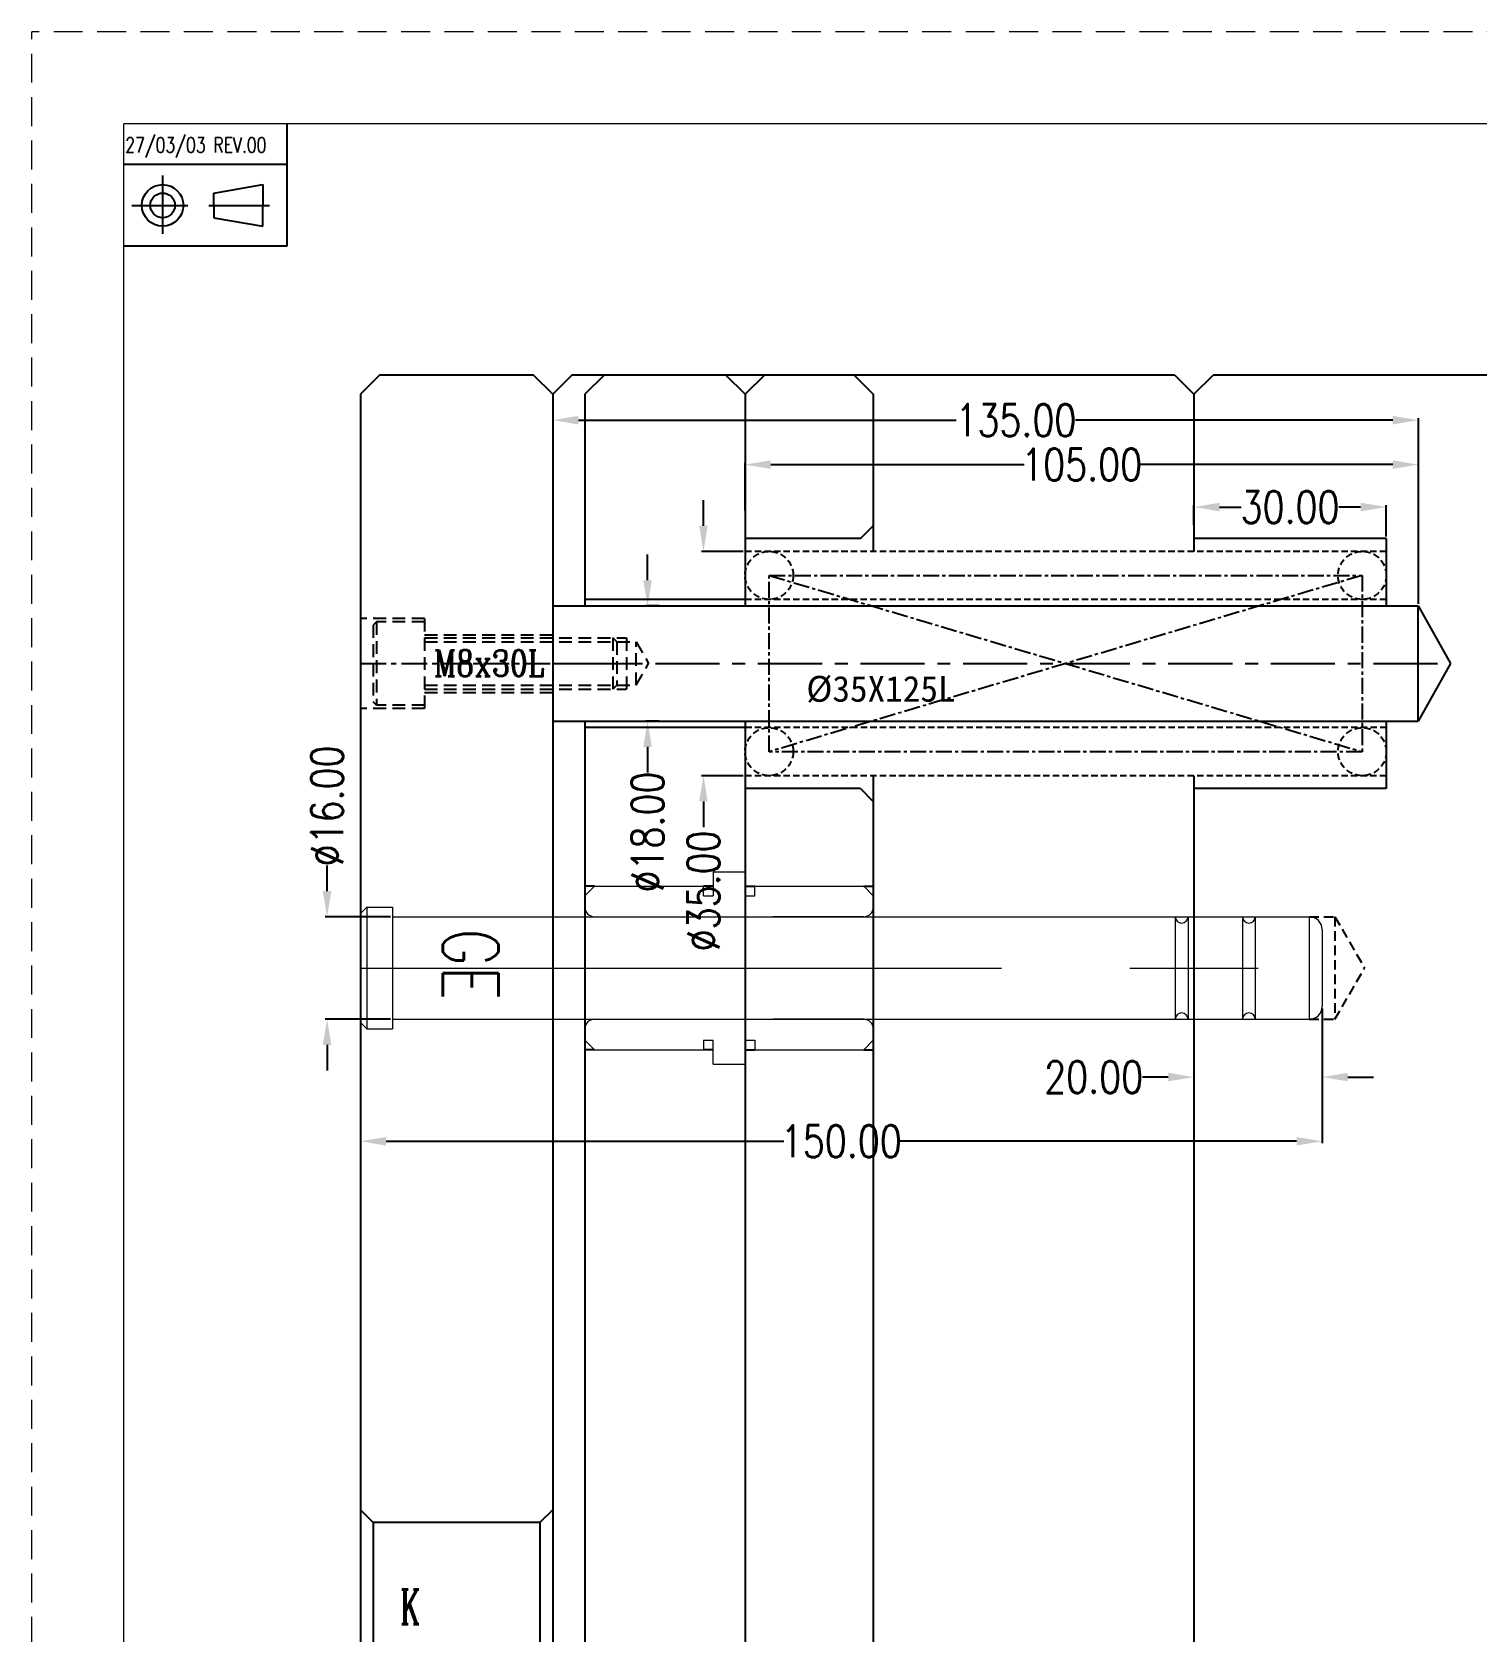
# Model space of a CAD drawing. Header units: millimetres. Extents: x 29875 to 31218, y -21313 to -20364.
# Drawn here: x 29875.5 to 30100.7, y -20613.2 to -20363.7 of the extents above; entities that cross this region are included whole.
import ezdxf

# ---------------------------------------------------------------- set-up
doc = ezdxf.new("R2010")
doc.units = ezdxf.units.MM
doc.header["$LTSCALE"] = 8
for name, pattern in [('CENTER', [2, 1.25, -0.25, 0.25, -0.25]), ('DASHED', [0.75, 0.5, -0.25]), ('HIDDEN', [0.375, 0.25, -0.125]), ('HIDDEN2', [0.1875, 0.125, -0.0625])]:
    doc.linetypes.add(name, pattern=pattern)
doc.layers.get('DEFPOINTS').update_dxf_attribs({"color": 6})
for name, color, linetype in [('A', 7, 'Continuous'), ('GE', 214, 'Continuous'), ('PIN', 5, 'Continuous'), ('SCREW', 52, 'HIDDEN'), ('SPRING', 7, 'Continuous'), ('文字', 1, 'Continuous')]:
    doc.layers.add(name, color=color, linetype=linetype)
doc.layers.add('dim', color=3, linetype='Continuous', lineweight=15)
doc.layers.add('MBOM-ASSIS-LAYER', color=71, linetype='Continuous', lineweight=9)
doc.styles.add('ROMANC', font='RomanC.ttf', dxfattribs={"width": 0.8, "height": 7})
doc.styles.add('ROMANS', font='ROMANS.shx', dxfattribs={"height": 5, "bigfont": 'chineset.shx'})
doc.styles.get("Standard").update_dxf_attribs({"font": 'txt.shx', "width": 0.8, "bigfont": 'chineset.shx'})
doc.styles.add('style1', font='mingliu.ttc', dxfattribs={"width": 0.75})
doc.dimstyles.new('ISO-25', dxfattribs={"dimtxt": 5, "dimasz": 4, "dimexe": 0.3, "dimexo": 0.3, "dimtad": 0, "dimzin": 1, "dimdsep": 46, "dimtxsty": 'Standard', "dimcen": 0, "dimclrd": 3, "dimclre": 3, "dimclrt": 3, "dimazin": 0, "dimtfac": 1, "dimtofl": 0, "dimtmove": 0, "dimatfit": 0, "dimfxl": 0, "dimarcsym": 0})

# ---------------------------------------------------------------- blocks, each defined once
blk = doc.blocks.new('*D27007')
at = {"layer": 'DEFPOINTS', "color": 0}
for p in [(29980.21, -20444.74), (29986.71, -20444.74), (29986.71, -20479.74)]:
    blk.add_point(p, dxfattribs=at)
at = {"layer": 'dim', "color": 3, "lineweight": -2}
for p, q in [((29980.21, -20440.74), (29980.21, -20436.74)), ((29986.41, -20444.74), (29979.91, -20444.74)), ((29986.41, -20479.74), (29979.91, -20479.74)), ((29980.21, -20483.74), (29980.21, -20487.74))]:
    blk.add_line(p, q, dxfattribs=at)
at = {"layer": 'dim', "color": 3}
for points in [[(29979.54, -20440.74), (29980.87, -20440.74), (29980.21, -20444.74)], [(29980.87, -20483.74), (29979.54, -20483.74), (29980.21, -20479.74)]]:
    blk.add_solid(points, dxfattribs=at)
at = {"layer": 'dim', "color": 3, "insert": (29980.21, -20497.7), "char_height": 5, "attachment_point": 5, "rotation": 90}
blk.add_mtext('%%c35.00', dxfattribs=at)
blk = doc.blocks.new('*D27008')
at = {"layer": 'DEFPOINTS', "color": 0}
for p in [(29971.5, -20453.24), (29973.62, -20453.24), (29973.62, -20471.24)]:
    blk.add_point(p, dxfattribs=at)
at = {"layer": 'dim', "color": 3, "lineweight": -2}
for p, q in [((29971.5, -20449.24), (29971.5, -20445.24)), ((29973.32, -20453.24), (29971.2, -20453.24)), ((29973.32, -20471.24), (29971.2, -20471.24)), ((29971.5, -20475.24), (29971.5, -20479.24))]:
    blk.add_line(p, q, dxfattribs=at)
at = {"layer": 'dim', "color": 3}
for points in [[(29970.83, -20449.24), (29972.16, -20449.24), (29971.5, -20453.24)], [(29972.16, -20475.24), (29970.83, -20475.24), (29971.5, -20471.24)]]:
    blk.add_solid(points, dxfattribs=at)
at = {"layer": 'dim', "color": 3, "insert": (29971.5, -20488.53), "char_height": 5, "attachment_point": 5, "rotation": 90}
blk.add_mtext('%%c18.00', dxfattribs=at)
blk = doc.blocks.new('*D27009')
at = {"layer": 'DEFPOINTS', "color": 0}
for p in [(30056.71, -20437.83), (30056.71, -20440.91), (30086.71, -20442.74)]:
    blk.add_point(p, dxfattribs=at)
at = {"layer": 'dim', "color": 3, "lineweight": -2}
for p, q in [((30056.71, -20440.61), (30056.71, -20437.53)), ((30060.71, -20437.83), (30064.08, -20437.83)), ((30082.71, -20437.83), (30079.33, -20437.83)), ((30086.71, -20442.44), (30086.71, -20437.53))]:
    blk.add_line(p, q, dxfattribs=at)
at = {"layer": 'dim', "color": 3}
for points in [[(30060.71, -20437.16), (30060.71, -20438.5), (30056.71, -20437.83)], [(30082.71, -20438.5), (30082.71, -20437.16), (30086.71, -20437.83)]]:
    blk.add_solid(points, dxfattribs=at)
at = {"layer": 'dim', "color": 3, "insert": (30071.71, -20437.83), "char_height": 5, "attachment_point": 5}
blk.add_mtext('30.00', dxfattribs=at)
blk = doc.blocks.new('*D27010')
at = {"layer": 'DEFPOINTS', "color": 0}
for p in [(29986.71, -20431.21), (29986.71, -20438.67), (30091.71, -20453.24)]:
    blk.add_point(p, dxfattribs=at)
at = {"layer": 'dim', "color": 3, "lineweight": -2}
for p, q in [((29986.71, -20438.37), (29986.71, -20430.91)), ((29990.71, -20431.21), (30030.25, -20431.21)), ((30087.71, -20431.21), (30048.16, -20431.21)), ((30091.71, -20452.94), (30091.71, -20430.91))]:
    blk.add_line(p, q, dxfattribs=at)
at = {"layer": 'dim', "color": 3}
for points in [[(29990.71, -20430.55), (29990.71, -20431.88), (29986.71, -20431.21)], [(30087.71, -20431.88), (30087.71, -20430.55), (30091.71, -20431.21)]]:
    blk.add_solid(points, dxfattribs=at)
at = {"layer": 'dim', "color": 3, "insert": (30039.21, -20431.21), "char_height": 5, "attachment_point": 5}
blk.add_mtext('105.00', dxfattribs=at)
blk = doc.blocks.new('*D27011')
at = {"layer": 'DEFPOINTS', "color": 0}
for p in [(29956.71, -20424.28), (29956.71, -20424.28), (30091.71, -20453.24)]:
    blk.add_point(p, dxfattribs=at)
at = {"layer": 'dim', "color": 3, "lineweight": -2}
for p, q in [((29956.71, -20423.98), (29956.71, -20423.98)), ((29960.71, -20424.28), (30019.65, -20424.28)), ((30087.71, -20424.28), (30038.23, -20424.28)), ((30091.71, -20452.94), (30091.71, -20423.98))]:
    blk.add_line(p, q, dxfattribs=at)
at = {"layer": 'dim', "color": 3}
for points in [[(29960.71, -20423.61), (29960.71, -20424.95), (29956.71, -20424.28)], [(30087.71, -20424.95), (30087.71, -20423.61), (30091.71, -20424.28)]]:
    blk.add_solid(points, dxfattribs=at)
at = {"layer": 'dim', "color": 3, "insert": (30028.94, -20424.28), "char_height": 5, "attachment_point": 5}
blk.add_mtext('135.00', dxfattribs=at)
blk = doc.blocks.new('*D27229')
at = {"layer": 'DEFPOINTS', "color": 0}
for p in [(29921.51, -20501.74), (29931.71, -20501.74), (29931.71, -20517.74)]:
    blk.add_point(p, dxfattribs=at)
at = {"layer": 'dim', "color": 3, "lineweight": -2}
for p, q in [((29921.51, -20497.74), (29921.51, -20493.74)), ((29931.41, -20501.74), (29921.21, -20501.74)), ((29931.41, -20517.74), (29921.21, -20517.74)), ((29921.51, -20521.74), (29921.51, -20525.74))]:
    blk.add_line(p, q, dxfattribs=at)
at = {"layer": 'dim', "color": 3}
for points in [[(29920.84, -20497.74), (29922.18, -20497.74), (29921.51, -20501.74)], [(29922.18, -20521.74), (29920.84, -20521.74), (29921.51, -20517.74)]]:
    blk.add_solid(points, dxfattribs=at)
at = {"layer": 'dim', "color": 3, "insert": (29921.51, -20484.45), "char_height": 5, "attachment_point": 5, "rotation": 90}
blk.add_mtext('%%c16.00', dxfattribs=at)
blk = doc.blocks.new('*D27230')
at = {"layer": 'DEFPOINTS', "color": 0}
for p in [(30076.71, -20515.74), (29926.71, -20518.24), (30076.71, -20536.76)]:
    blk.add_point(p, dxfattribs=at)
at = {"layer": 'dim', "color": 3, "lineweight": -2}
for p, q in [((30076.71, -20516.04), (30076.71, -20537.06)), ((29926.71, -20518.54), (29926.71, -20537.06)), ((29930.71, -20536.76), (29992.75, -20536.76)), ((30072.71, -20536.76), (30010.66, -20536.76))]:
    blk.add_line(p, q, dxfattribs=at)
at = {"layer": 'dim', "color": 3}
for points in [[(29930.71, -20536.1), (29930.71, -20537.43), (29926.71, -20536.76)], [(30072.71, -20537.43), (30072.71, -20536.1), (30076.71, -20536.76)]]:
    blk.add_solid(points, dxfattribs=at)
at = {"layer": 'dim', "color": 3, "insert": (30001.71, -20536.76), "char_height": 5, "attachment_point": 5}
blk.add_mtext('150.00', dxfattribs=at)
blk = doc.blocks.new('*D27233')
at = {"layer": 'DEFPOINTS', "color": 0}
for p in [(30056.71, -20479.74), (30076.71, -20515.74), (30056.71, -20526.75)]:
    blk.add_point(p, dxfattribs=at)
at = {"layer": 'dim', "color": 3, "lineweight": -2}
for p, q in [((30056.71, -20480.04), (30056.71, -20527.05)), ((30076.71, -20516.04), (30076.71, -20527.05)), ((30052.71, -20526.75), (30048.71, -20526.75)), ((30080.71, -20526.75), (30084.71, -20526.75))]:
    blk.add_line(p, q, dxfattribs=at)
at = {"layer": 'dim', "color": 3}
for points in [[(30052.71, -20527.41), (30052.71, -20526.08), (30056.71, -20526.75)], [(30080.71, -20526.08), (30080.71, -20527.41), (30076.71, -20526.75)]]:
    blk.add_solid(points, dxfattribs=at)
at = {"layer": 'dim', "color": 3, "insert": (30041.08, -20526.75), "char_height": 5, "attachment_point": 5}
blk.add_mtext('20.00', dxfattribs=at)
blk = doc.blocks.new('20100617.142056')
at = {"layer": 'MBOM-ASSIS-LAYER', "linetype": 'DASHED'}
for p in [(-1189, 0), (0, 841)]:
    blk.add_line(p, (-1189, 841), dxfattribs=at)
at = {"layer": 'MBOM-ASSIS-LAYER'}
for p in [(-1176.3, 12.7), (-12.7, 828.3)]:
    blk.add_line(p, (-1176.3, 828.3), dxfattribs=at)

msp = doc.modelspace()

# ---------------------------------------------------------------- linework, layer by layer
for p, q in [((29915.261, -20397.144), (29915.261, -20378.063)), ((29915.261, -20384.403), (29889.819, -20384.403)), ((29895.856, -20386.137), (29895.856, -20395.205)), ((29903.847, -20388.849), (29911.477, -20387.533)), ((29911.477, -20387.533), (29911.477, -20390.774)), ((29891.056, -20390.774), (29899.775, -20390.774)), ((29903.073, -20390.774), (29912.549, -20390.774)), ((29903.847, -20390.774), (29903.847, -20388.849)), ((29903.847, -20390.774), (29903.847, -20392.698)), ((29911.477, -20394.015), (29911.477, -20390.774)), ((29903.847, -20392.698), (29911.477, -20394.015)), ((29915.261, -20397.144), (29889.819, -20397.144)), ((30004.706, -20442.739), (30006.706, -20440.739)), ((30004.706, -20481.739), (30006.706, -20483.739))]:
    msp.add_line(p, q)
at = {"linetype": 'Continuous'}
for p, q in [((29929.706, -20417.239), (29926.706, -20420.239)), ((29953.706, -20417.239), (29929.706, -20417.239)), ((29956.706, -20420.239), (29953.706, -20417.239)), ((29959.706, -20417.239), (29956.706, -20420.239)), ((30053.706, -20417.239), (29959.706, -20417.239)), ((29964.706, -20417.239), (29961.706, -20420.239)), ((29983.706, -20417.239), (29964.706, -20417.239)), ((29986.706, -20420.239), (29983.706, -20417.239)), ((29989.706, -20417.239), (29986.706, -20420.239)), ((30003.706, -20417.239), (29989.706, -20417.239)), ((30003.706, -20417.239), (30006.706, -20420.239)), ((30053.706, -20417.239), (30056.706, -20420.239)), ((30056.706, -20420.239), (30059.706, -20417.239)), ((30163.706, -20417.239), (30059.706, -20417.239)), ((29926.706, -20420.239), (29926.706, -20814.239)), ((29956.706, -20420.239), (29956.706, -20814.239)), ((29961.706, -20420.239), (29961.706, -20453.238)), ((29986.706, -20420.239), (29986.706, -20453.238)), ((30006.706, -20420.239), (30006.706, -20444.739)), ((30056.706, -20420.239), (30056.706, -20444.739)), ((29961.706, -20471.239), (29961.706, -20659.239)), ((29986.706, -20471.239), (29986.706, -20657.739)), ((30006.706, -20479.739), (30006.706, -20659.239)), ((30056.706, -20479.739), (30056.706, -20814.239))]:
    msp.add_line(p, q, dxfattribs=at)
at = {"ltscale": 5}
for p, q in [((30004.706, -20442.739), (29986.706, -20442.739)), ((30086.706, -20442.739), (30056.706, -20442.739)), ((30086.706, -20442.739), (30086.706, -20453.238)), ((29986.706, -20452.239), (29961.706, -20452.239)), ((29986.706, -20472.239), (29961.706, -20472.239)), ((30086.706, -20471.239), (30086.706, -20481.739)), ((30004.706, -20481.739), (29986.706, -20481.739)), ((30086.706, -20481.739), (30056.706, -20481.739))]:
    msp.add_line(p, q, dxfattribs=at)
at = {"linetype": 'HIDDEN'}
for p, q in [((29936.706, -20455.239), (29926.706, -20455.239)), ((29936.706, -20455.239), (29936.706, -20469.239)), ((29936.706, -20457.739), (29956.706, -20457.739)), ((29936.706, -20466.739), (29956.706, -20466.739)), ((29936.706, -20469.239), (29926.706, -20469.239))]:
    msp.add_line(p, q, dxfattribs=at)
at = {"linetype": 'HIDDEN', "ltscale": 0.75}
for p, q in [((30074.706, -20501.739), (30078.706, -20501.739)), ((30078.706, -20501.739), (30078.706, -20517.739)), ((30078.706, -20501.739), (30083.325, -20509.739)), ((30078.706, -20517.739), (30083.325, -20509.739)), ((30074.706, -20517.739), (30078.706, -20517.739))]:
    msp.add_line(p, q, dxfattribs=at)
at = {"color": 8, "linetype": 'Continuous'}
for p, q in [((29926.706, -20594.239), (29928.706, -20596.239)), ((29956.706, -20594.239), (29954.706, -20596.239)), ((29954.706, -20596.239), (29928.706, -20596.239)), ((29928.706, -20596.239), (29928.706, -20638.239)), ((29954.706, -20596.239), (29954.706, -20638.239))]:
    msp.add_line(p, q, dxfattribs=at)
for radius in [3.241, 1.924]:
    msp.add_circle((29895.856, -20390.774), radius)
at = {"layer": 'A'}
for p, q in [((29963.206, -20496.989), (29961.706, -20496.989)), ((29981.706, -20496.989), (29980.206, -20496.989)), ((29986.706, -20496.989), (29988.206, -20496.989)), ((30005.206, -20496.989), (30006.706, -20496.989)), ((29963.206, -20522.489), (29961.706, -20522.489)), ((29981.706, -20522.489), (29980.206, -20522.489)), ((29986.706, -20522.489), (29988.206, -20522.489)), ((30005.206, -20522.489), (30006.706, -20522.489))]:
    msp.add_line(p, q, dxfattribs=at)
at = {"layer": 'GE', "lineweight": 13}
for p, q in [((29981.706, -20494.739), (29986.706, -20494.739)), ((29981.706, -20494.739), (29981.706, -20498.489)), ((29986.706, -20494.739), (29986.706, -20498.489)), ((29961.706, -20498.489), (29963.206, -20496.989)), ((29963.206, -20496.989), (29980.206, -20496.989)), ((29980.206, -20498.489), (29980.206, -20496.989)), ((29988.206, -20496.989), (30005.206, -20496.989)), ((29988.206, -20498.489), (29988.206, -20496.989)), ((30006.706, -20498.489), (30005.206, -20496.989)), ((29926.706, -20501.239), (29927.706, -20500.239)), ((29927.706, -20500.239), (29927.706, -20519.239)), ((29927.706, -20500.239), (29931.706, -20500.239)), ((29931.706, -20500.239), (29931.706, -20519.239)), ((29961.706, -20501.739), (29961.706, -20498.489)), ((29980.206, -20498.489), (29981.706, -20498.489)), ((29986.706, -20498.489), (29988.206, -20498.489)), ((30006.706, -20501.739), (30006.706, -20498.489)), ((29926.706, -20501.239), (29926.706, -20518.239)), ((29931.706, -20501.739), (30074.706, -20501.739)), ((30005.206, -20501.739), (29991.076, -20501.739)), ((30053.791, -20501.739), (30053.791, -20517.739)), ((30055.791, -20501.739), (30055.791, -20517.739)), ((30064.282, -20501.739), (30064.282, -20517.739)), ((30066.282, -20501.739), (30066.282, -20517.739)), ((30074.706, -20501.739), (30074.706, -20517.739)), ((30076.706, -20503.739), (30076.706, -20515.739)), ((29931.706, -20517.739), (30074.706, -20517.739)), ((29961.706, -20517.739), (29961.706, -20520.989)), ((30005.206, -20517.739), (29991.076, -20517.739)), ((30006.706, -20517.739), (30006.706, -20520.989)), ((29927.706, -20519.239), (29926.706, -20518.239)), ((29927.706, -20519.239), (29931.706, -20519.239)), ((29961.706, -20520.989), (29963.206, -20522.489)), ((29963.206, -20522.489), (29980.206, -20522.489)), ((29980.206, -20520.989), (29981.706, -20520.989)), ((29980.206, -20520.989), (29980.206, -20522.489)), ((29981.706, -20524.739), (29981.706, -20520.989)), ((29986.706, -20524.739), (29986.706, -20520.989)), ((29986.706, -20520.989), (29988.206, -20520.989)), ((29988.206, -20520.989), (29988.206, -20522.489)), ((29988.206, -20522.489), (30005.206, -20522.489)), ((30006.706, -20520.989), (30005.206, -20522.489)), ((29981.706, -20524.739), (29986.706, -20524.739))]:
    msp.add_line(p, q, dxfattribs=at)
at = {"layer": 'GE', "linetype": 'HIDDEN2', "lineweight": 13}
for p, q in [((29961.706, -20517.739), (29961.706, -20501.739)), ((30006.706, -20517.739), (30006.706, -20501.739))]:
    msp.add_line(p, q, dxfattribs=at)
at = {"layer": 'GE', "linetype": 'CENTER', "lineweight": 13, "ltscale": 10}
msp.add_line((29926.706, -20509.739), (30083.325, -20509.739), dxfattribs=at)
at = {"layer": 'GE', "lineweight": 13}
for centre, radius, start, end in [((29963.206, -20500.239), 1.5, 180, 270), ((30005.206, -20500.239), 1.5, 270, 0), ((30054.791, -20501.739), 1, 180, 0), ((30065.282, -20501.739), 1, 180, 0), ((30074.706, -20503.739), 2, 0, 90), ((29963.206, -20519.239), 1.5, 90, 180), ((30005.206, -20519.239), 1.5, 0, 90), ((30054.791, -20517.739), 1, 0, 180), ((30065.282, -20517.739), 1, 0, 180), ((30074.706, -20515.739), 2, 270, 0)]:
    msp.add_arc(centre, radius, start, end, dxfattribs=at)
at = {"layer": 'PIN'}
for p, q in [((29956.706, -20453.238), (30091.706, -20453.238)), ((30091.706, -20471.239), (30091.706, -20453.238)), ((30091.706, -20453.238), (30096.706, -20462.239)), ((30096.706, -20462.239), (30091.706, -20471.239)), ((29956.706, -20471.239), (30091.706, -20471.239))]:
    msp.add_line(p, q, dxfattribs=at)
at = {"layer": 'PIN', "linetype": 'CENTER'}
msp.add_line((29956.706, -20462.239), (30096.706, -20462.239), dxfattribs=at)
at = {"layer": 'SCREW'}
for p, q in [((29929.206, -20455.739), (29928.706, -20456.239)), ((29929.206, -20455.739), (29929.206, -20468.739)), ((29936.706, -20455.739), (29929.206, -20455.739)), ((29928.706, -20456.239), (29928.706, -20468.239)), ((29936.706, -20458.239), (29968.206, -20458.239)), ((29966.706, -20458.864), (29966.081, -20458.239)), ((29966.081, -20458.239), (29966.081, -20466.239)), ((29968.206, -20458.239), (29968.206, -20466.239)), ((29936.706, -20458.864), (29969.706, -20458.864)), ((29966.706, -20458.864), (29966.706, -20465.614)), ((29969.706, -20465.614), (29969.706, -20458.864)), ((29969.706, -20458.864), (29971.655, -20462.239)), ((29969.706, -20465.614), (29971.655, -20462.239)), ((29936.706, -20465.614), (29969.706, -20465.614)), ((29966.706, -20465.614), (29966.081, -20466.239)), ((29929.206, -20468.739), (29928.706, -20468.239)), ((29936.706, -20466.239), (29968.206, -20466.239)), ((29936.706, -20468.739), (29929.206, -20468.739))]:
    msp.add_line(p, q, dxfattribs=at)
at = {"layer": 'SCREW', "linetype": 'CENTER', "ltscale": 0.4}
msp.add_line((29926.706, -20462.239), (29971.655, -20462.239), dxfattribs=at)
at = {"layer": 'SPRING', "linetype": 'HIDDEN', "ltscale": 0.5}
for p, q in [((30086.706, -20444.739), (29986.706, -20444.739)), ((30086.706, -20452.239), (29986.706, -20452.239)), ((30086.731, -20472.239), (29986.706, -20472.239)), ((30086.706, -20479.739), (29986.706, -20479.739))]:
    msp.add_line(p, q, dxfattribs=at)
at = {"layer": 'SPRING', "linetype": 'HIDDEN2'}
for p, q in [((29986.706, -20444.739), (29986.706, -20453.238)), ((29986.706, -20471.239), (29986.706, -20479.739))]:
    msp.add_line(p, q, dxfattribs=at)
at = {"layer": 'SPRING', "linetype": 'CENTER', "ltscale": 0.25}
for p, q in [((29990.456, -20448.489), (30082.956, -20448.489)), ((29990.456, -20448.489), (30082.956, -20475.989)), ((30082.956, -20448.489), (29990.456, -20475.989)), ((29990.456, -20475.989), (29990.456, -20448.489)), ((30082.956, -20448.489), (30082.956, -20475.989)), ((30082.956, -20475.989), (29990.456, -20475.989))]:
    msp.add_line(p, q, dxfattribs=at)
at = {"layer": 'SPRING', "linetype": 'HIDDEN', "ltscale": 0.5}
for centre in [(29990.456, -20448.489), (30082.956, -20448.489), (29990.456, -20475.989), (30082.956, -20475.989)]:
    msp.add_circle(centre, 3.75, dxfattribs=at)

# ---------------------------------------------------------------- block references
at = {"layer": 'MBOM-ASSIS-LAYER', "xscale": 1.128931574008096, "yscale": 1.128931574008096, "zscale": 1.128931574008096}
msp.add_blockref('20100617.142056', (31217.782, -21313.157), dxfattribs=at)

# ---------------------------------------------------------------- texts
at = {"color": 8, "linetype": 'Continuous', "style": 'ROMANC', "width": 0.6}
msp.add_text('K', height=5.4, dxfattribs=at).set_placement((29932.893, -20612.075))
at = {"layer": 'A', "style": 'ROMANS', "width": 0.75}
msp.add_text('27/03/03 REV.00', height=2.37834, dxfattribs=at).set_placement((29890.03, -20382.538))
at = {"layer": 'dim', "style": 'ROMANC', "width": 0.8}
msp.add_text('M8x30L', height=4.0648, dxfattribs=at).set_placement((29938.162, -20464.207))
at = {"layer": 'GE', "lineweight": 13, "style": 'ROMANS', "width": 0.75}
msp.add_text('GE', height=8.6854, rotation=270, dxfattribs=at).set_placement((29939.54, -20503.564))
at = {"layer": '文字', "style": 'style1'}
msp.add_text('%%C35X125L', height=4.0352, dxfattribs=at).set_placement((29996.249, -20468.2))

# ---------------------------------------------------------------- dimensions: what is measured, and where the dimension line sits
at = {"layer": 'dim'}
for base, p1, p2, picture, middle in [((29956.706, -20424.281), (30091.706, -20453.238), (29956.706, -20424.281), '*D27011', (30028.938, -20424.281)), ((30056.706, -20526.748), (30076.706, -20515.739), (30056.706, -20479.739), '*D27233', (30041.081, -20526.748))]:
    dim = msp.add_linear_dim(base=base, p1=p1, p2=p2, dimstyle='ISO-25', dxfattribs=at)
    dim.commit()
    dim.dimension.update_dxf_attribs({"geometry": picture, "text_midpoint": middle, "dimtype": 160})
for base, p1, p2, picture, middle in [((29986.706, -20431.213), (30091.706, -20453.238), (29986.706, -20438.674), '*D27010', (30039.206, -20431.213)), ((30056.706, -20437.83), (30086.706, -20442.739), (30056.706, -20440.909), '*D27009', (30071.706, -20437.83))]:
    dim = msp.add_linear_dim(base=base, p1=p1, p2=p2, dimstyle='ISO-25', dxfattribs=at)
    dim.commit()
    dim.dimension.update_dxf_attribs({"geometry": picture, "text_midpoint": middle})
for base, p1, p2, picture, middle in [((29980.206, -20444.739), (29986.706, -20479.739), (29986.706, -20444.739), '*D27007', (29980.206, -20497.697)), ((29971.496, -20453.238), (29973.619, -20471.239), (29973.619, -20453.238), '*D27008', (29971.496, -20488.531))]:
    dim = msp.add_linear_dim(base=base, p1=p1, p2=p2, angle=270, text='%%c<>', dimstyle='ISO-25', dxfattribs=at)
    dim.commit()
    dim.dimension.update_dxf_attribs({"geometry": picture, "text_midpoint": middle, "dimtype": 160})
dim = msp.add_linear_dim(base=(29921.508, -20501.739), p1=(29931.706, -20517.739), p2=(29931.706, -20501.739), angle=270, text='%%c<>', dimstyle='ISO-25', dxfattribs=at)
dim.commit()
dim.dimension.update_dxf_attribs({"geometry": '*D27229', "text_midpoint": (29921.508, -20484.447)})
dim = msp.add_linear_dim(base=(30076.706, -20536.762), p1=(29926.706, -20518.239), p2=(30076.706, -20515.739), angle=0, dimstyle='ISO-25', dxfattribs=at)
dim.commit()
dim.dimension.update_dxf_attribs({"geometry": '*D27230', "text_midpoint": (30001.706, -20536.762), "dimtype": 160})

doc.saveas('drawing.dxf')
